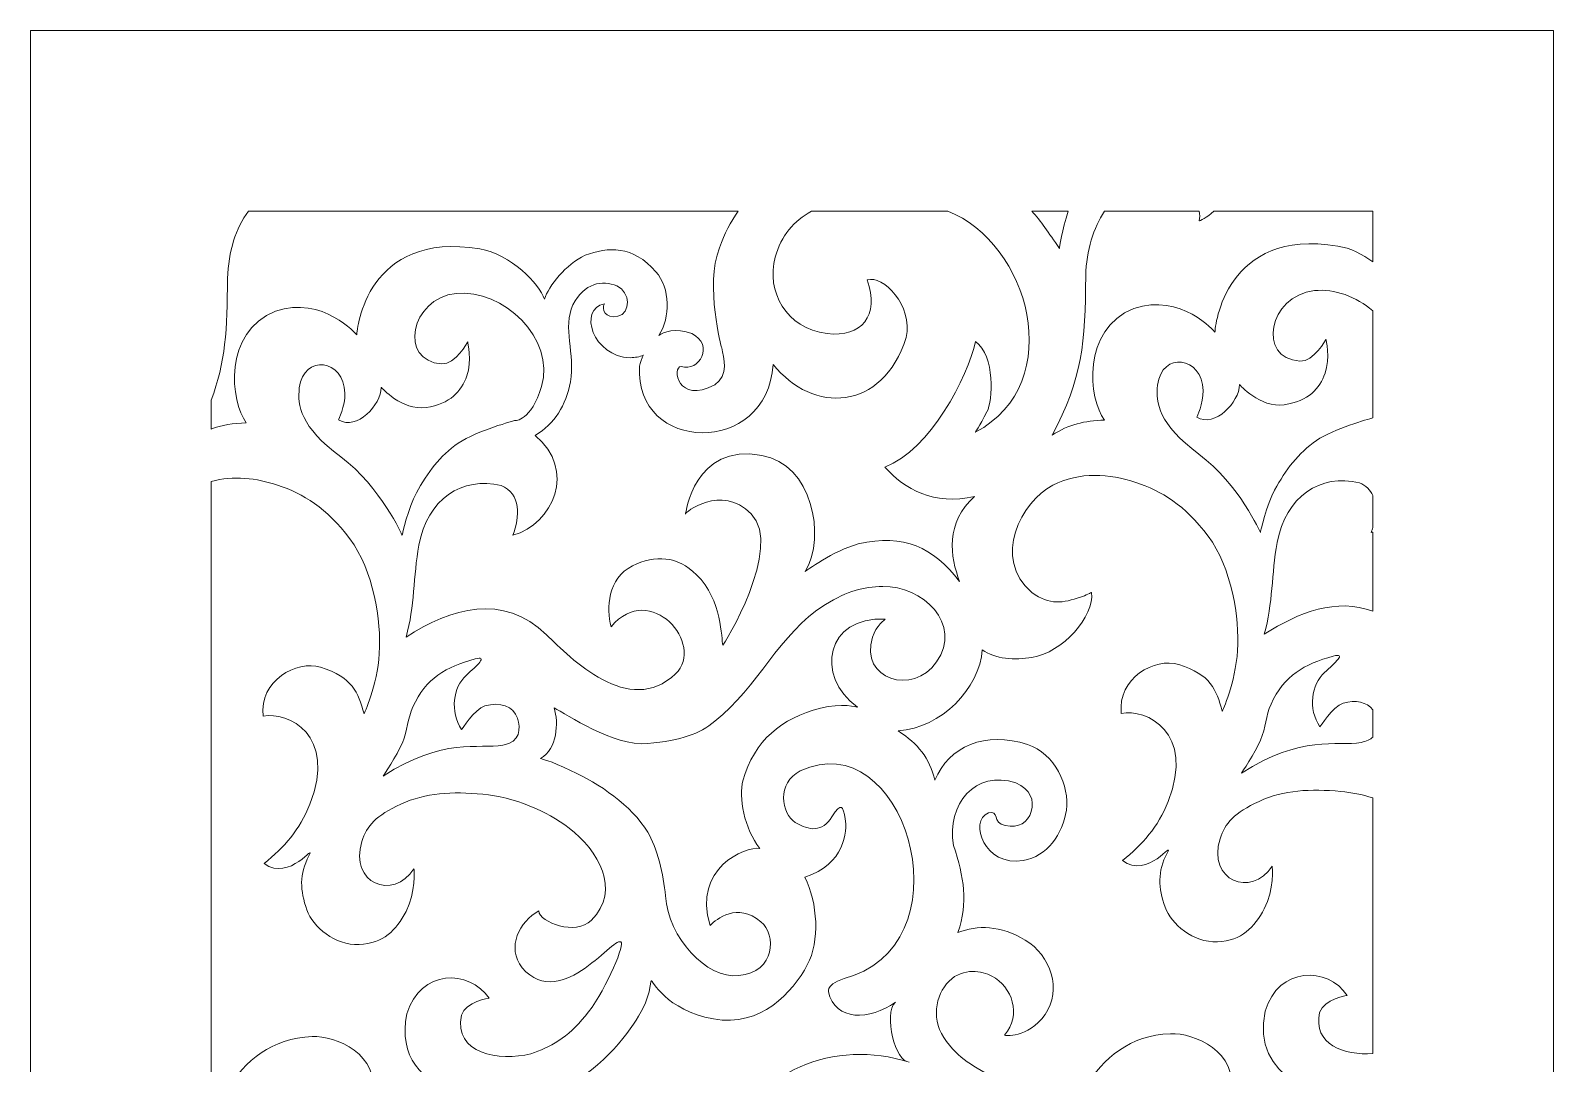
# Model space of a CAD drawing. Header units: centimetres. Extents: x -9.7 to 7.1, y -13.1 to 14.2.
# Drawn here: x -9.65 to -2.66, y 9.43 to 14.17 of the extents above; entities that cross this region are included whole.
import ezdxf

# ---------------------------------------------------------------- set-up
doc = ezdxf.new("R2010")
doc.units = ezdxf.units.CM
doc.header["$MEASUREMENT"] = 0
doc.layers.add('layer 1', color=7, linetype='Continuous')

msp = doc.modelspace()

# ---------------------------------------------------------------- linework, layer by layer
at = {"layer": 'layer 1', "color": 242, "lineweight": 9}
for points, knots in [([(-9.65271, 14.17218), (-9.65271, 14.17218), (-2.65879, 14.17218), (-2.65879, 14.17218), (-2.65879, 14.17218), (-2.65879, 14.17218), (-2.65879, -13.09227), (-2.65879, -13.09227), (-2.65879, -13.09227), (-2.65879, -13.09227), (-9.65271, -13.09227), (-9.65271, -13.09227), (-9.65271, -13.09227), (-9.65271, -13.09227), (-9.65271, 14.17218), (-9.65271, 14.17218)], [0, 0, 0, 0, 0.2, 0.2, 0.2, 0.2, 0.4, 0.4, 0.4, 0.4, 0.6, 0.6, 0.6, 0.6, 1, 1, 1, 1]), ([(-6.66407, 12.6297), (-6.58164, 12.602), (-6.51027, 12.72849), (-6.61632, 12.78109), (-6.61632, 12.78109), (-6.68628, 12.80768), (-6.7506, 12.78872), (-6.76693, 12.77153), (-6.76693, 12.77153), (-6.71353, 12.85556), (-6.71362, 12.98757), (-6.78101, 13.06444), (-6.78101, 13.06444), (-6.88746, 13.18586), (-6.9995, 13.17858), (-7.10615, 13.14034), (-7.10615, 13.14034), (-7.19337, 13.09887), (-7.27262, 12.99833), (-7.29268, 12.93851), (-7.29268, 12.93851), (-7.31609, 13.00777), (-7.44718, 13.14611), (-7.58969, 13.16954), (-7.58969, 13.16954), (-8.10785, 13.25473), (-8.1552, 12.79895), (-8.15438, 12.77428), (-8.15438, 12.77428), (-8.15457, 12.7745), (-8.30944, 12.95646), (-8.52742, 12.88322), (-8.52742, 12.88322), (-8.76921, 12.78697), (-8.73492, 12.46692), (-8.66159, 12.37079), (-8.66159, 12.37079), (-8.72344, 12.3682), (-8.77343, 12.36078), (-8.82292, 12.34177), (-8.82292, 12.34177), (-8.82292, 12.34177), (-8.82292, 12.47404), (-8.82292, 12.47404), (-8.82292, 12.47404), (-8.75748, 12.64758), (-8.74845, 12.79927), (-8.74821, 13.03295), (-8.74821, 13.03295), (-8.74305, 13.15815), (-8.70981, 13.26473), (-8.65206, 13.34239), (-8.65206, 13.34239), (-7.95223, 13.34239), (-7.20169, 13.34239), (-6.4036, 13.34239), (-6.4036, 13.34239), (-6.43709, 13.29415), (-6.4655, 13.23834), (-6.48924, 13.17444), (-6.48924, 13.17444), (-6.55612, 12.99867), (-6.47862, 12.71481), (-6.47862, 12.71481), (-6.47862, 12.71481), (-6.46881, 12.67091), (-6.44488, 12.58687), (-6.51082, 12.54573), (-6.51082, 12.54573), (-6.67933, 12.45121), (-6.71028, 12.62857), (-6.66407, 12.6297)], [0, 0, 0, 0, 0.0526316, 0.0526316, 0.0526316, 0.0526316, 0.1052632, 0.1052632, 0.1052632, 0.1052632, 0.1578947, 0.1578947, 0.1578947, 0.1578947, 0.2105263, 0.2105263, 0.2105263, 0.2105263, 0.2631579, 0.2631579, 0.2631579, 0.2631579, 0.3157895, 0.3157895, 0.3157895, 0.3157895, 0.3684211, 0.3684211, 0.3684211, 0.3684211, 0.4210526, 0.4210526, 0.4210526, 0.4210526, 0.4736842, 0.4736842, 0.4736842, 0.4736842, 0.5263158, 0.5263158, 0.5263158, 0.5263158, 0.5789474, 0.5789474, 0.5789474, 0.5789474, 0.6315789, 0.6315789, 0.6315789, 0.6315789, 0.6842105, 0.6842105, 0.6842105, 0.6842105, 0.7368421, 0.7368421, 0.7368421, 0.7368421, 0.7894737, 0.7894737, 0.7894737, 0.7894737, 0.8421053, 0.8421053, 0.8421053, 0.8421053, 0.8947368, 0.8947368, 0.8947368, 0.8947368, 1, 1, 1, 1]), ([(-6.83853, 12.68182), (-6.84698, 12.66491), (-6.85275, 12.6475), (-6.85535, 12.63066), (-6.85535, 12.63066), (-6.88232, 12.23073), (-6.26806, 12.21236), (-6.24232, 12.63899), (-6.24232, 12.63899), (-6.06062, 12.40996), (-5.74092, 12.42186), (-5.63091, 12.76174), (-5.63091, 12.76174), (-5.59953, 12.90943), (-5.73779, 13.05033), (-5.81022, 13.02659), (-5.81022, 13.02659), (-5.75206, 12.86315), (-5.83613, 12.76063), (-5.99463, 12.78063), (-5.99463, 12.78063), (-6.18424, 12.80455), (-6.27496, 12.97465), (-6.23294, 13.13102), (-6.23294, 13.13102), (-6.20637, 13.22993), (-6.146, 13.29843), (-6.06693, 13.34239), (-6.06693, 13.34239), (-6.06693, 13.34239), (-5.44069, 13.34239), (-5.44069, 13.34239), (-5.44069, 13.34239), (-5.06976, 13.20117), (-4.88481, 12.55582), (-5.31395, 12.32695), (-5.31395, 12.32695), (-5.31395, 12.32695), (-5.298, 12.35162), (-5.26044, 12.42139), (-5.26044, 12.42139), (-5.23429, 12.46997), (-5.22186, 12.67827), (-5.31312, 12.74428), (-5.31312, 12.74428), (-5.34708, 12.58071), (-5.52274, 12.24783), (-5.72873, 12.16701), (-5.72873, 12.16701), (-5.63978, 12.06485), (-5.50479, 11.99115), (-5.31753, 12.03212), (-5.31753, 12.03212), (-5.45287, 11.91339), (-5.42939, 11.75406), (-5.38605, 11.64232), (-5.38605, 11.64232), (-5.51027, 11.79983), (-5.63826, 11.86259), (-5.85153, 11.81441), (-5.85153, 11.81441), (-5.96524, 11.78337), (-6.09567, 11.68848), (-6.09567, 11.68848), (-6.09567, 11.68848), (-5.99647, 11.84935), (-6.06548, 12.18212), (-6.29358, 12.22081), (-6.29358, 12.22081), (-6.60863, 12.27947), (-6.64257, 11.95021), (-6.64517, 11.95187), (-6.64517, 11.95187), (-6.65164, 11.956), (-6.48146, 12.09284), (-6.34314, 11.95293), (-6.34314, 11.95293), (-6.19261, 11.80065), (-6.47236, 11.34289), (-6.47398, 11.34986), (-6.47398, 11.34986), (-6.48009, 11.37615), (-6.47568, 11.55849), (-6.59396, 11.67274), (-6.59396, 11.67274), (-6.68082, 11.76081), (-6.78419, 11.76388), (-6.88855, 11.71453), (-6.88855, 11.71453), (-7.00153, 11.65417), (-7.01017, 11.51989), (-6.98628, 11.43442), (-6.98628, 11.43442), (-6.80738, 11.64918), (-6.55085, 11.35167), (-6.69121, 11.21766), (-6.69121, 11.21766), (-6.90325, 11.01522), (-7.1729, 11.29076), (-7.28254, 11.39666), (-7.28254, 11.39666), (-7.48436, 11.5916), (-7.72084, 11.52092), (-7.9282, 11.38698), (-7.9282, 11.38698), (-7.88744, 11.52883), (-7.89559, 11.6641), (-7.86904, 11.80832), (-7.86904, 11.80832), (-7.8302, 12.01928), (-7.67086, 12.12685), (-7.49119, 12.08252), (-7.49119, 12.08252), (-7.40002, 12.04547), (-7.40642, 11.93781), (-7.43726, 11.85432), (-7.43726, 11.85432), (-7.25413, 11.90504), (-7.1424, 12.15487), (-7.33561, 12.31226), (-7.33561, 12.31226), (-7.24527, 12.36711), (-7.1939, 12.45023), (-7.17343, 12.55911), (-7.17343, 12.55911), (-7.14941, 12.68683), (-7.2109, 12.80956), (-7.16142, 12.91202), (-7.16142, 12.91202), (-7.11193, 13.01448), (-7.02454, 13.02623), (-6.96044, 12.99911), (-6.96044, 12.99911), (-6.89634, 12.972), (-6.89535, 12.87354), (-6.95502, 12.85975), (-6.95502, 12.85975), (-7.01469, 12.84595), (-7.03221, 12.89464), (-7.01658, 12.91703), (-7.01658, 12.91703), (-7.14049, 12.89469), (-7.06941, 12.67155), (-6.89867, 12.66972), (-6.89867, 12.66972), (-6.87625, 12.66948), (-6.8561, 12.67367), (-6.83818, 12.68138), (-6.83818, 12.68138), (-6.83818, 12.68138), (-6.83853, 12.68182), (-6.83853, 12.68182)], [0, 0, 0, 0, 0.025641, 0.025641, 0.025641, 0.025641, 0.0512821, 0.0512821, 0.0512821, 0.0512821, 0.0769231, 0.0769231, 0.0769231, 0.0769231, 0.1025641, 0.1025641, 0.1025641, 0.1025641, 0.1282051, 0.1282051, 0.1282051, 0.1282051, 0.1538462, 0.1538462, 0.1538462, 0.1538462, 0.1794872, 0.1794872, 0.1794872, 0.1794872, 0.2051282, 0.2051282, 0.2051282, 0.2051282, 0.2307692, 0.2307692, 0.2307692, 0.2307692, 0.2564103, 0.2564103, 0.2564103, 0.2564103, 0.2820513, 0.2820513, 0.2820513, 0.2820513, 0.3076923, 0.3076923, 0.3076923, 0.3076923, 0.3333333, 0.3333333, 0.3333333, 0.3333333, 0.3589744, 0.3589744, 0.3589744, 0.3589744, 0.3846154, 0.3846154, 0.3846154, 0.3846154, 0.4102564, 0.4102564, 0.4102564, 0.4102564, 0.4358974, 0.4358974, 0.4358974, 0.4358974, 0.4615385, 0.4615385, 0.4615385, 0.4615385, 0.4871795, 0.4871795, 0.4871795, 0.4871795, 0.5128205, 0.5128205, 0.5128205, 0.5128205, 0.5384615, 0.5384615, 0.5384615, 0.5384615, 0.5641026, 0.5641026, 0.5641026, 0.5641026, 0.5897436, 0.5897436, 0.5897436, 0.5897436, 0.6153846, 0.6153846, 0.6153846, 0.6153846, 0.6410256, 0.6410256, 0.6410256, 0.6410256, 0.6666667, 0.6666667, 0.6666667, 0.6666667, 0.6923077, 0.6923077, 0.6923077, 0.6923077, 0.7179487, 0.7179487, 0.7179487, 0.7179487, 0.7435897, 0.7435897, 0.7435897, 0.7435897, 0.7692308, 0.7692308, 0.7692308, 0.7692308, 0.7948718, 0.7948718, 0.7948718, 0.7948718, 0.8205128, 0.8205128, 0.8205128, 0.8205128, 0.8461538, 0.8461538, 0.8461538, 0.8461538, 0.8717949, 0.8717949, 0.8717949, 0.8717949, 0.8974359, 0.8974359, 0.8974359, 0.8974359, 0.9230769, 0.9230769, 0.9230769, 0.9230769, 0.9487179, 0.9487179, 0.9487179, 0.9487179, 1, 1, 1, 1]), ([(-4.88801, 13.34239), (-4.91513, 13.25833), (-4.92763, 13.1715), (-4.92763, 13.1715), (-4.92763, 13.1715), (-4.97946, 13.24468), (-5.01163, 13.29636), (-5.05392, 13.34239), (-5.05392, 13.34239), (-5.05392, 13.34239), (-4.88801, 13.34239), (-4.88801, 13.34239)], [0, 0, 0, 0, 0.25, 0.25, 0.25, 0.25, 0.5, 0.5, 0.5, 0.5, 1, 1, 1, 1]), ([(-3.48857, 13.11008), (-3.53593, 13.14472), (-3.5914, 13.17274), (-3.64872, 13.18216), (-3.64872, 13.18216), (-4.16688, 13.26736), (-4.21424, 12.81158), (-4.21342, 12.78691), (-4.21342, 12.78691), (-4.21361, 12.78712), (-4.36848, 12.96909), (-4.58645, 12.89584), (-4.58645, 12.89584), (-4.82824, 12.79959), (-4.79396, 12.47954), (-4.72062, 12.38342), (-4.72062, 12.38342), (-4.81519, 12.37945), (-4.88204, 12.36421), (-4.96177, 12.3135), (-4.96177, 12.3135), (-4.82303, 12.57302), (-4.80757, 12.73851), (-4.80724, 13.04558), (-4.80724, 13.04558), (-4.80236, 13.16411), (-4.77231, 13.26598), (-4.72011, 13.34239), (-4.72011, 13.34239), (-4.72011, 13.34239), (-4.28535, 13.34239), (-4.28535, 13.34239), (-4.28535, 13.34239), (-4.28313, 13.32766), (-4.28309, 13.31255), (-4.28554, 13.29743), (-4.28554, 13.29743), (-4.28554, 13.29743), (-4.25, 13.3131), (-4.21851, 13.34239), (-4.21851, 13.34239), (-4.21851, 13.34239), (-3.48857, 13.34239), (-3.48857, 13.34239), (-3.48857, 13.34239), (-3.48857, 13.34239), (-3.48857, 13.11008), (-3.48857, 13.11008)], [0, 0, 0, 0, 0.0769231, 0.0769231, 0.0769231, 0.0769231, 0.1538462, 0.1538462, 0.1538462, 0.1538462, 0.2307692, 0.2307692, 0.2307692, 0.2307692, 0.3076923, 0.3076923, 0.3076923, 0.3076923, 0.3846154, 0.3846154, 0.3846154, 0.3846154, 0.4615385, 0.4615385, 0.4615385, 0.4615385, 0.5384615, 0.5384615, 0.5384615, 0.5384615, 0.6153846, 0.6153846, 0.6153846, 0.6153846, 0.6923077, 0.6923077, 0.6923077, 0.6923077, 0.7692308, 0.7692308, 0.7692308, 0.7692308, 0.8461538, 0.8461538, 0.8461538, 0.8461538, 1, 1, 1, 1]), ([(-7.9461, 11.85416), (-7.9461, 11.85416), (-8.04167, 12.07457), (-8.22802, 12.21402), (-8.22802, 12.21402), (-8.41438, 12.35346), (-8.42767, 12.45075), (-8.41806, 12.53064), (-8.41806, 12.53064), (-8.39903, 12.68864), (-8.21197, 12.66333), (-8.20891, 12.5064), (-8.20891, 12.5064), (-8.20773, 12.44585), (-8.23787, 12.38411), (-8.23787, 12.38411), (-8.23787, 12.38411), (-8.15307, 12.33367), (-8.04341, 12.45337), (-8.04166, 12.53339), (-8.04166, 12.53339), (-8.04166, 12.53339), (-7.94849, 12.42543), (-7.83619, 12.44118), (-7.83619, 12.44118), (-7.7239, 12.45692), (-7.67376, 12.51582), (-7.64887, 12.5858), (-7.64887, 12.5858), (-7.62397, 12.65577), (-7.64506, 12.74181), (-7.64506, 12.74181), (-7.64506, 12.74181), (-7.64506, 12.74181), (-7.7002, 12.63756), (-7.76452, 12.64135), (-7.76452, 12.64135), (-7.96217, 12.65298), (-7.90971, 12.94202), (-7.69806, 12.96481), (-7.69806, 12.96481), (-7.48304, 12.98797), (-7.2409, 12.75576), (-7.30579, 12.53789), (-7.30579, 12.53789), (-7.35378, 12.37674), (-7.42746, 12.38114), (-7.42746, 12.38114), (-7.42746, 12.38114), (-7.42746, 12.38114), (-7.60265, 12.33519), (-7.68806, 12.27699), (-7.68806, 12.27699), (-7.77347, 12.21879), (-7.82886, 12.14241), (-7.88079, 12.04908), (-7.88079, 12.04908), (-7.91667, 11.9846), (-7.9461, 11.85416), (-7.9461, 11.85416)], [0, 0, 0, 0, 0.0625, 0.0625, 0.0625, 0.0625, 0.125, 0.125, 0.125, 0.125, 0.1875, 0.1875, 0.1875, 0.1875, 0.25, 0.25, 0.25, 0.25, 0.3125, 0.3125, 0.3125, 0.3125, 0.375, 0.375, 0.375, 0.375, 0.4375, 0.4375, 0.4375, 0.4375, 0.5, 0.5, 0.5, 0.5, 0.5625, 0.5625, 0.5625, 0.5625, 0.625, 0.625, 0.625, 0.625, 0.6875, 0.6875, 0.6875, 0.6875, 0.75, 0.75, 0.75, 0.75, 0.8125, 0.8125, 0.8125, 0.8125, 0.875, 0.875, 0.875, 0.875, 1, 1, 1, 1]), ([(-4.00513, 11.86678), (-4.00513, 11.86678), (-4.1007, 12.08719), (-4.28706, 12.22664), (-4.28706, 12.22664), (-4.47342, 12.36609), (-4.48671, 12.46338), (-4.47709, 12.54326), (-4.47709, 12.54326), (-4.45806, 12.70126), (-4.271, 12.67595), (-4.26794, 12.51902), (-4.26794, 12.51902), (-4.26676, 12.45847), (-4.29691, 12.39674), (-4.29691, 12.39674), (-4.29691, 12.39674), (-4.21211, 12.34629), (-4.10244, 12.46599), (-4.1007, 12.54602), (-4.1007, 12.54602), (-4.1007, 12.54602), (-4.00752, 12.43806), (-3.89523, 12.4538), (-3.89523, 12.4538), (-3.78293, 12.46955), (-3.7328, 12.52845), (-3.7079, 12.59842), (-3.7079, 12.59842), (-3.68301, 12.6684), (-3.70409, 12.75443), (-3.70409, 12.75443), (-3.70409, 12.75443), (-3.70409, 12.75443), (-3.75923, 12.65019), (-3.82355, 12.65397), (-3.82355, 12.65397), (-4.0212, 12.66561), (-3.96874, 12.95464), (-3.75709, 12.97744), (-3.75709, 12.97744), (-3.66354, 12.98751), (-3.56487, 12.94923), (-3.48857, 12.88484), (-3.48857, 12.88484), (-3.48857, 12.88484), (-3.48857, 12.3932), (-3.48857, 12.3932), (-3.48857, 12.3932), (-3.5085, 12.38784), (-3.66713, 12.3441), (-3.7471, 12.28962), (-3.7471, 12.28962), (-3.83251, 12.23142), (-3.8879, 12.15503), (-3.93983, 12.0617), (-3.93983, 12.0617), (-3.97571, 11.99722), (-4.00513, 11.86678), (-4.00513, 11.86678)], [0, 0, 0, 0, 0.0625, 0.0625, 0.0625, 0.0625, 0.125, 0.125, 0.125, 0.125, 0.1875, 0.1875, 0.1875, 0.1875, 0.25, 0.25, 0.25, 0.25, 0.3125, 0.3125, 0.3125, 0.3125, 0.375, 0.375, 0.375, 0.375, 0.4375, 0.4375, 0.4375, 0.4375, 0.5, 0.5, 0.5, 0.5, 0.5625, 0.5625, 0.5625, 0.5625, 0.625, 0.625, 0.625, 0.625, 0.6875, 0.6875, 0.6875, 0.6875, 0.75, 0.75, 0.75, 0.75, 0.8125, 0.8125, 0.8125, 0.8125, 0.875, 0.875, 0.875, 0.875, 1, 1, 1, 1]), ([(-6.6339, 8.50258), (-6.55148, 8.47488), (-6.4801, 8.60137), (-6.58615, 8.65397), (-6.58615, 8.65397), (-6.65611, 8.68056), (-6.72044, 8.6616), (-6.73677, 8.64441), (-6.73677, 8.64441), (-6.68337, 8.72844), (-6.68346, 8.86045), (-6.75085, 8.93732), (-6.75085, 8.93732), (-6.85729, 9.05874), (-6.96934, 9.05146), (-7.07599, 9.01323), (-7.07599, 9.01323), (-7.16321, 8.97175), (-7.24245, 8.87121), (-7.26252, 8.81139), (-7.26252, 8.81139), (-7.28593, 8.88065), (-7.41702, 9.01899), (-7.55952, 9.04242), (-7.55952, 9.04242), (-8.07768, 9.12761), (-8.12504, 8.67183), (-8.12422, 8.64717), (-8.12422, 8.64717), (-8.12441, 8.64738), (-8.27928, 8.82934), (-8.49725, 8.7561), (-8.49725, 8.7561), (-8.73904, 8.65985), (-8.70476, 8.3398), (-8.63143, 8.24367), (-8.63143, 8.24367), (-8.70582, 8.24055), (-8.76307, 8.23045), (-8.82292, 8.20159), (-8.82292, 8.20159), (-8.82292, 8.20159), (-8.82292, 8.27418), (-8.82292, 8.27418), (-8.82292, 8.27418), (-8.72995, 8.48047), (-8.71832, 8.64018), (-8.71804, 8.90584), (-8.71804, 8.90584), (-8.70826, 9.14345), (-8.59734, 9.31411), (-8.40959, 9.34695), (-8.40959, 9.34695), (-8.28356, 9.36899), (-8.17921, 9.26349), (-8.19634, 9.15769), (-8.19634, 9.15769), (-8.19634, 9.15769), (-8.10015, 9.20011), (-8.084, 9.27583), (-8.084, 9.27583), (-8.04206, 9.47244), (-8.25249, 9.55668), (-8.35854, 9.55278), (-8.35854, 9.55278), (-8.54726, 9.54584), (-8.66471, 9.44014), (-8.75148, 9.3088), (-8.75148, 9.3088), (-8.78569, 9.25703), (-8.80908, 9.17466), (-8.82292, 9.11317), (-8.82292, 9.11317), (-8.82292, 10.23456), (-8.82292, 11.21724), (-8.82292, 12.10127), (-8.82292, 12.10127), (-8.72088, 12.12957), (-8.614, 12.11623), (-8.51858, 12.08444), (-8.51858, 12.08444), (-8.39894, 12.04457), (-8.294, 11.98139), (-8.1859, 11.83771), (-8.1859, 11.83771), (-8.07781, 11.69403), (-8.04113, 11.46256), (-8.05089, 11.3121), (-8.05089, 11.3121), (-8.06064, 11.16163), (-8.12096, 11.03384), (-8.12096, 11.03384), (-8.12096, 11.03384), (-8.14974, 11.13489), (-8.17219, 11.20119), (-8.3208, 11.248), (-8.3208, 11.248), (-8.42943, 11.28223), (-8.60354, 11.18633), (-8.58451, 11.02369), (-8.58451, 11.02369), (-8.47033, 11.04627), (-8.24405, 10.93816), (-8.36946, 10.61927), (-8.36946, 10.61927), (-8.41587, 10.50127), (-8.48762, 10.42156), (-8.57934, 10.3475), (-8.57934, 10.3475), (-8.46307, 10.25877), (-8.33947, 10.449), (-8.3746, 10.38198), (-8.3746, 10.38198), (-8.41869, 10.29786), (-8.41523, 10.22311), (-8.38312, 10.13365), (-8.38312, 10.13365), (-8.35527, 10.05603), (-8.25612, 9.96999), (-8.1432, 9.97505), (-8.1432, 9.97505), (-8.03028, 9.98011), (-7.97414, 10.04073), (-7.92794, 10.12665), (-7.92794, 10.12665), (-7.88174, 10.21257), (-7.89159, 10.32252), (-7.89159, 10.32252), (-7.89159, 10.32252), (-7.987, 10.17446), (-8.19037, 10.2557), (-8.13095, 10.44806), (-8.13095, 10.44806), (-8.10866, 10.52022), (-8.0659, 10.56735), (-7.95169, 10.61981), (-7.95169, 10.61981), (-7.83748, 10.67228), (-7.71697, 10.67775), (-7.57578, 10.66528), (-7.57578, 10.66528), (-7.43459, 10.65281), (-7.28091, 10.58853), (-7.17954, 10.50974), (-7.17954, 10.50974), (-7.04676, 10.40655), (-6.93678, 10.22771), (-7.07748, 10.08604), (-7.07748, 10.08604), (-7.14861, 10.01442), (-7.31424, 10.077), (-7.31897, 10.12914), (-7.31897, 10.12914), (-7.40542, 10.08106), (-7.46916, 9.96272), (-7.39498, 9.86814), (-7.39498, 9.86814), (-7.20772, 9.658), (-6.9636, 10.03543), (-6.9394, 9.98309), (-6.9394, 9.98309), (-6.9272, 9.96064), (-7.02387, 9.74303), (-7.10484, 9.64639), (-7.10484, 9.64639), (-7.18638, 9.54906), (-7.26598, 9.50097), (-7.35546, 9.47379), (-7.35546, 9.47379), (-7.49815, 9.4365), (-7.71187, 9.47414), (-7.67397, 9.6502), (-7.67397, 9.6502), (-7.65338, 9.71306), (-7.54698, 9.72849), (-7.54698, 9.72849), (-7.54698, 9.72849), (-7.63659, 9.8624), (-7.86361, 9.86226), (-7.92395, 9.65694), (-7.92395, 9.65694), (-8.00509, 9.26346), (-7.48015, 9.19859), (-7.24297, 9.29921), (-7.24297, 9.29921), (-7.04263, 9.38421), (-6.91465, 9.55678), (-6.85992, 9.64549), (-6.85992, 9.64549), (-6.8052, 9.73421), (-6.80677, 9.80298), (-6.80292, 9.80886), (-6.80292, 9.80886), (-6.79908, 9.81473), (-6.73535, 9.67288), (-6.51667, 9.63332), (-6.51667, 9.63332), (-6.298, 9.59376), (-6.15253, 9.75642), (-6.08556, 9.88115), (-6.08556, 9.88115), (-6.02669, 9.9908), (-6.03796, 10.16435), (-6.0967, 10.28463), (-6.0967, 10.28463), (-5.91392, 10.34104), (-5.90081, 10.4961), (-5.91142, 10.55269), (-5.91142, 10.55269), (-5.92204, 10.60928), (-5.92704, 10.63234), (-5.97223, 10.56128), (-5.97223, 10.56128), (-6.01741, 10.49021), (-6.07599, 10.4966), (-6.14079, 10.53596), (-6.14079, 10.53596), (-6.20559, 10.57531), (-6.22645, 10.71875), (-6.11758, 10.77183), (-6.11758, 10.77183), (-5.64789, 10.99556), (-5.34798, 10.02461), (-5.87331, 9.83305), (-5.87331, 9.83305), (-6.00474, 9.79774), (-5.98841, 9.75836), (-5.98841, 9.75836), (-5.98841, 9.75836), (-5.95823, 9.62174), (-5.79831, 9.62555), (-5.68123, 9.71035), (-5.68123, 9.71035), (-5.73819, 9.65482), (-5.6796, 9.43273), (-5.61736, 9.43515), (-5.61736, 9.43515), (-5.96023, 9.54274), (-6.32809, 9.39991), (-6.45907, 9.04732), (-6.45907, 9.04732), (-6.52596, 8.87155), (-6.44846, 8.58769), (-6.44846, 8.58769), (-6.44846, 8.58769), (-6.43865, 8.54379), (-6.41472, 8.45975), (-6.48066, 8.41861), (-6.48066, 8.41861), (-6.64916, 8.32409), (-6.68011, 8.50145), (-6.6339, 8.50258)], [0, 0, 0, 0, 0.015625, 0.015625, 0.015625, 0.015625, 0.03125, 0.03125, 0.03125, 0.03125, 0.046875, 0.046875, 0.046875, 0.046875, 0.0625, 0.0625, 0.0625, 0.0625, 0.078125, 0.078125, 0.078125, 0.078125, 0.09375, 0.09375, 0.09375, 0.09375, 0.109375, 0.109375, 0.109375, 0.109375, 0.125, 0.125, 0.125, 0.125, 0.140625, 0.140625, 0.140625, 0.140625, 0.15625, 0.15625, 0.15625, 0.15625, 0.171875, 0.171875, 0.171875, 0.171875, 0.1875, 0.1875, 0.1875, 0.1875, 0.203125, 0.203125, 0.203125, 0.203125, 0.21875, 0.21875, 0.21875, 0.21875, 0.234375, 0.234375, 0.234375, 0.234375, 0.25, 0.25, 0.25, 0.25, 0.265625, 0.265625, 0.265625, 0.265625, 0.28125, 0.28125, 0.28125, 0.28125, 0.296875, 0.296875, 0.296875, 0.296875, 0.3125, 0.3125, 0.3125, 0.3125, 0.328125, 0.328125, 0.328125, 0.328125, 0.34375, 0.34375, 0.34375, 0.34375, 0.359375, 0.359375, 0.359375, 0.359375, 0.375, 0.375, 0.375, 0.375, 0.390625, 0.390625, 0.390625, 0.390625, 0.40625, 0.40625, 0.40625, 0.40625, 0.421875, 0.421875, 0.421875, 0.421875, 0.4375, 0.4375, 0.4375, 0.4375, 0.453125, 0.453125, 0.453125, 0.453125, 0.46875, 0.46875, 0.46875, 0.46875, 0.484375, 0.484375, 0.484375, 0.484375, 0.5, 0.5, 0.5, 0.5, 0.515625, 0.515625, 0.515625, 0.515625, 0.53125, 0.53125, 0.53125, 0.53125, 0.546875, 0.546875, 0.546875, 0.546875, 0.5625, 0.5625, 0.5625, 0.5625, 0.578125, 0.578125, 0.578125, 0.578125, 0.59375, 0.59375, 0.59375, 0.59375, 0.609375, 0.609375, 0.609375, 0.609375, 0.625, 0.625, 0.625, 0.625, 0.640625, 0.640625, 0.640625, 0.640625, 0.65625, 0.65625, 0.65625, 0.65625, 0.671875, 0.671875, 0.671875, 0.671875, 0.6875, 0.6875, 0.6875, 0.6875, 0.703125, 0.703125, 0.703125, 0.703125, 0.71875, 0.71875, 0.71875, 0.71875, 0.734375, 0.734375, 0.734375, 0.734375, 0.75, 0.75, 0.75, 0.75, 0.765625, 0.765625, 0.765625, 0.765625, 0.78125, 0.78125, 0.78125, 0.78125, 0.796875, 0.796875, 0.796875, 0.796875, 0.8125, 0.8125, 0.8125, 0.8125, 0.828125, 0.828125, 0.828125, 0.828125, 0.84375, 0.84375, 0.84375, 0.84375, 0.859375, 0.859375, 0.859375, 0.859375, 0.875, 0.875, 0.875, 0.875, 0.890625, 0.890625, 0.890625, 0.890625, 0.90625, 0.90625, 0.90625, 0.90625, 0.921875, 0.921875, 0.921875, 0.921875, 0.9375, 0.9375, 0.9375, 0.9375, 0.953125, 0.953125, 0.953125, 0.953125, 0.96875, 0.96875, 0.96875, 0.96875, 1, 1, 1, 1]), ([(-3.48857, 9.00337), (-3.52864, 9.02832), (-3.57301, 9.04756), (-3.61856, 9.05504), (-3.61856, 9.05504), (-4.13672, 9.14024), (-4.18407, 8.68446), (-4.18325, 8.65979), (-4.18325, 8.65979), (-4.18344, 8.66), (-4.33831, 8.84197), (-4.55629, 8.76872), (-4.55629, 8.76872), (-4.79807, 8.67247), (-4.76379, 8.35242), (-4.69046, 8.2563), (-4.69046, 8.2563), (-4.78502, 8.25233), (-4.85188, 8.23709), (-4.9316, 8.18638), (-4.9316, 8.18638), (-4.79286, 8.4459), (-4.7774, 8.6114), (-4.77708, 8.91846), (-4.77708, 8.91846), (-4.76729, 9.15608), (-4.65637, 9.32674), (-4.46862, 9.35957), (-4.46862, 9.35957), (-4.34259, 9.38161), (-4.23824, 9.27611), (-4.25537, 9.17031), (-4.25537, 9.17031), (-4.25537, 9.17031), (-4.15918, 9.21273), (-4.14303, 9.28846), (-4.14303, 9.28846), (-4.10109, 9.48506), (-4.31152, 9.5693), (-4.41757, 9.5654), (-4.41757, 9.5654), (-4.6063, 9.55846), (-4.72374, 9.45277), (-4.81052, 9.32142), (-4.81052, 9.32142), (-4.87071, 9.23031), (-4.89747, 9.04439), (-4.89747, 9.04439), (-4.89747, 9.04439), (-4.99473, 9.18173), (-5.02278, 9.24334), (-5.17839, 9.33402), (-5.17839, 9.33402), (-5.31884, 9.41587), (-5.37117, 9.43364), (-5.44592, 9.5292), (-5.44592, 9.5292), (-5.52068, 9.62476), (-5.49848, 9.74236), (-5.43407, 9.80698), (-5.43407, 9.80698), (-5.36965, 9.8716), (-5.28083, 9.8526), (-5.23823, 9.8301), (-5.23823, 9.8301), (-5.14488, 9.78079), (-5.0998, 9.65302), (-5.18024, 9.55858), (-5.18024, 9.55858), (-5.18024, 9.55858), (-5.07412, 9.54044), (-4.99386, 9.65377), (-4.99386, 9.65377), (-4.9136, 9.76711), (-4.96886, 9.92594), (-5.08474, 9.99513), (-5.08474, 9.99513), (-5.19792, 10.06269), (-5.30424, 10.06575), (-5.39359, 10.03024), (-5.39359, 10.03024), (-5.34604, 10.16866), (-5.36556, 10.2835), (-5.41443, 10.43014), (-5.41443, 10.43014), (-5.44555, 10.61941), (-5.31466, 10.77938), (-5.12793, 10.71715), (-5.12793, 10.71715), (-5.0601, 10.68726), (-5.04211, 10.63754), (-5.05734, 10.58597), (-5.05734, 10.58597), (-5.07256, 10.5344), (-5.11395, 10.50957), (-5.17637, 10.52115), (-5.17637, 10.52115), (-5.23878, 10.53272), (-5.20166, 10.59346), (-5.25311, 10.58014), (-5.25311, 10.58014), (-5.34648, 10.53963), (-5.27218, 10.33098), (-5.09437, 10.36081), (-5.09437, 10.36081), (-4.9844, 10.37927), (-4.91208, 10.48311), (-4.89595, 10.59226), (-4.89595, 10.59226), (-4.87983, 10.70142), (-4.94868, 10.85371), (-5.07406, 10.89294), (-5.07406, 10.89294), (-5.26688, 10.95779), (-5.43784, 10.88472), (-5.49911, 10.72928), (-5.49911, 10.72928), (-5.52696, 10.83415), (-5.57551, 10.89596), (-5.66772, 10.95591), (-5.66772, 10.95591), (-5.47089, 10.96947), (-5.29346, 11.1512), (-5.28193, 11.32869), (-5.28193, 11.32869), (-5.22574, 11.28553), (-5.12923, 11.27996), (-5.05412, 11.29348), (-5.05412, 11.29348), (-4.91326, 11.314), (-4.76566, 11.48377), (-4.78042, 11.59107), (-4.78042, 11.59107), (-4.78135, 11.59234), (-4.80605, 11.57813), (-4.83119, 11.5698), (-4.83119, 11.5698), (-4.90896, 11.54401), (-4.97353, 11.53062), (-5.05412, 11.5915), (-5.05412, 11.5915), (-5.23907, 11.74781), (-5.10173, 12.00991), (-4.95845, 12.08394), (-4.95845, 12.08394), (-4.83491, 12.14777), (-4.69725, 12.13693), (-4.57761, 12.09706), (-4.57761, 12.09706), (-4.45797, 12.05719), (-4.35303, 11.99401), (-4.24493, 11.85034), (-4.24493, 11.85034), (-4.13684, 11.70666), (-4.10017, 11.47518), (-4.10992, 11.32472), (-4.10992, 11.32472), (-4.11968, 11.17426), (-4.17999, 11.04647), (-4.17999, 11.04647), (-4.17999, 11.04647), (-4.20878, 11.14751), (-4.23122, 11.21381), (-4.37983, 11.26063), (-4.37983, 11.26063), (-4.48846, 11.29485), (-4.66258, 11.19895), (-4.64354, 11.03631), (-4.64354, 11.03631), (-4.52937, 11.0589), (-4.30309, 10.95078), (-4.42849, 10.6319), (-4.42849, 10.6319), (-4.4749, 10.51389), (-4.54666, 10.43418), (-4.63837, 10.36013), (-4.63837, 10.36013), (-4.5221, 10.2714), (-4.39851, 10.46162), (-4.43364, 10.3946), (-4.43364, 10.3946), (-4.47773, 10.31048), (-4.47426, 10.23573), (-4.44216, 10.14627), (-4.44216, 10.14627), (-4.41431, 10.06865), (-4.31515, 9.98261), (-4.20224, 9.98767), (-4.20224, 9.98767), (-4.08932, 9.99273), (-4.03318, 10.05335), (-3.98698, 10.13927), (-3.98698, 10.13927), (-3.94077, 10.22519), (-3.95063, 10.33514), (-3.95063, 10.33514), (-3.95063, 10.33514), (-4.04603, 10.18708), (-4.2494, 10.26832), (-4.18998, 10.46068), (-4.18998, 10.46068), (-4.16769, 10.53284), (-4.12493, 10.57997), (-4.01072, 10.63244), (-4.01072, 10.63244), (-3.89651, 10.6849), (-3.776, 10.69037), (-3.63481, 10.67791), (-3.63481, 10.67791), (-3.58667, 10.67365), (-3.53706, 10.66337), (-3.48857, 10.64854), (-3.48857, 10.64854), (-3.48857, 10.64854), (-3.48857, 9.47443), (-3.48857, 9.47443), (-3.48857, 9.47443), (-3.6202, 9.4651), (-3.76472, 9.51548), (-3.733, 9.66283), (-3.733, 9.66283), (-3.71242, 9.72568), (-3.60601, 9.74111), (-3.60601, 9.74111), (-3.60601, 9.74111), (-3.69562, 9.87503), (-3.92264, 9.87489), (-3.98298, 9.66956), (-3.98298, 9.66956), (-4.04646, 9.36174), (-3.739, 9.25503), (-3.48857, 9.27134), (-3.48857, 9.27134), (-3.48857, 9.27134), (-3.48857, 9.00337), (-3.48857, 9.00337)], [0, 0, 0, 0, 0.0166667, 0.0166667, 0.0166667, 0.0166667, 0.0333333, 0.0333333, 0.0333333, 0.0333333, 0.05, 0.05, 0.05, 0.05, 0.0666667, 0.0666667, 0.0666667, 0.0666667, 0.0833333, 0.0833333, 0.0833333, 0.0833333, 0.1, 0.1, 0.1, 0.1, 0.1166667, 0.1166667, 0.1166667, 0.1166667, 0.1333333, 0.1333333, 0.1333333, 0.1333333, 0.15, 0.15, 0.15, 0.15, 0.1666667, 0.1666667, 0.1666667, 0.1666667, 0.1833333, 0.1833333, 0.1833333, 0.1833333, 0.2, 0.2, 0.2, 0.2, 0.2166667, 0.2166667, 0.2166667, 0.2166667, 0.2333333, 0.2333333, 0.2333333, 0.2333333, 0.25, 0.25, 0.25, 0.25, 0.2666667, 0.2666667, 0.2666667, 0.2666667, 0.2833333, 0.2833333, 0.2833333, 0.2833333, 0.3, 0.3, 0.3, 0.3, 0.3166667, 0.3166667, 0.3166667, 0.3166667, 0.3333333, 0.3333333, 0.3333333, 0.3333333, 0.35, 0.35, 0.35, 0.35, 0.3666667, 0.3666667, 0.3666667, 0.3666667, 0.3833333, 0.3833333, 0.3833333, 0.3833333, 0.4, 0.4, 0.4, 0.4, 0.4166667, 0.4166667, 0.4166667, 0.4166667, 0.4333333, 0.4333333, 0.4333333, 0.4333333, 0.45, 0.45, 0.45, 0.45, 0.4666667, 0.4666667, 0.4666667, 0.4666667, 0.4833333, 0.4833333, 0.4833333, 0.4833333, 0.5, 0.5, 0.5, 0.5, 0.5166667, 0.5166667, 0.5166667, 0.5166667, 0.5333333, 0.5333333, 0.5333333, 0.5333333, 0.55, 0.55, 0.55, 0.55, 0.5666667, 0.5666667, 0.5666667, 0.5666667, 0.5833333, 0.5833333, 0.5833333, 0.5833333, 0.6, 0.6, 0.6, 0.6, 0.6166667, 0.6166667, 0.6166667, 0.6166667, 0.6333333, 0.6333333, 0.6333333, 0.6333333, 0.65, 0.65, 0.65, 0.65, 0.6666667, 0.6666667, 0.6666667, 0.6666667, 0.6833333, 0.6833333, 0.6833333, 0.6833333, 0.7, 0.7, 0.7, 0.7, 0.7166667, 0.7166667, 0.7166667, 0.7166667, 0.7333333, 0.7333333, 0.7333333, 0.7333333, 0.75, 0.75, 0.75, 0.75, 0.7666667, 0.7666667, 0.7666667, 0.7666667, 0.7833333, 0.7833333, 0.7833333, 0.7833333, 0.8, 0.8, 0.8, 0.8, 0.8166667, 0.8166667, 0.8166667, 0.8166667, 0.8333333, 0.8333333, 0.8333333, 0.8333333, 0.85, 0.85, 0.85, 0.85, 0.8666667, 0.8666667, 0.8666667, 0.8666667, 0.8833333, 0.8833333, 0.8833333, 0.8833333, 0.9, 0.9, 0.9, 0.9, 0.9166667, 0.9166667, 0.9166667, 0.9166667, 0.9333333, 0.9333333, 0.9333333, 0.9333333, 0.95, 0.95, 0.95, 0.95, 0.9666667, 0.9666667, 0.9666667, 0.9666667, 1, 1, 1, 1]), ([(-3.48857, 11.50526), (-3.65279, 11.56756), (-3.82854, 11.5021), (-3.98724, 11.3996), (-3.98724, 11.3996), (-3.94648, 11.54146), (-3.95463, 11.67672), (-3.92807, 11.82095), (-3.92807, 11.82095), (-3.88923, 12.0319), (-3.7299, 12.13947), (-3.55023, 12.09515), (-3.55023, 12.09515), (-3.51956, 12.08268), (-3.49995, 12.06223), (-3.48857, 12.0374), (-3.48857, 12.0374), (-3.48857, 12.0374), (-3.48857, 11.89015), (-3.48857, 11.89015), (-3.48857, 11.89015), (-3.49091, 11.88226), (-3.4935, 11.87451), (-3.49629, 11.86695), (-3.49629, 11.86695), (-3.4937, 11.86767), (-3.49113, 11.86844), (-3.48857, 11.86923), (-3.48857, 11.86923), (-3.48857, 11.86923), (-3.48857, 11.50526), (-3.48857, 11.50526)], [0, 0, 0, 0, 0.1111111, 0.1111111, 0.1111111, 0.1111111, 0.2222222, 0.2222222, 0.2222222, 0.2222222, 0.3333333, 0.3333333, 0.3333333, 0.3333333, 0.4444444, 0.4444444, 0.4444444, 0.4444444, 0.5555556, 0.5555556, 0.5555556, 0.5555556, 0.6666667, 0.6666667, 0.6666667, 0.6666667, 0.7777778, 0.7777778, 0.7777778, 0.7777778, 1, 1, 1, 1]), ([(-7.2475, 11.06138), (-7.19199, 11.03393), (-6.97616, 10.88324), (-6.81893, 10.8977), (-6.81893, 10.8977), (-6.6592, 10.91238), (-6.58374, 10.94177), (-6.50962, 11), (-6.50962, 11), (-6.30891, 11.15768), (-6.21943, 11.40062), (-6.0019, 11.53619), (-6.0019, 11.53619), (-5.89871, 11.60049), (-5.83008, 11.61678), (-5.73903, 11.61896), (-5.73903, 11.61896), (-5.55864, 11.62326), (-5.37004, 11.44694), (-5.49158, 11.27238), (-5.49158, 11.27238), (-5.59955, 11.11731), (-5.84657, 11.19056), (-5.78625, 11.38634), (-5.78625, 11.38634), (-5.77021, 11.43839), (-5.72786, 11.46843), (-5.72786, 11.46843), (-5.72786, 11.46843), (-5.9984, 11.48527), (-6.05348, 11.20942), (-5.85554, 11.06472), (-5.85554, 11.06472), (-5.85554, 11.06472), (-5.92591, 11.08537), (-6.02534, 11.05988), (-6.02534, 11.05988), (-6.20436, 11.01398), (-6.32846, 10.91383), (-6.38127, 10.7266), (-6.38127, 10.7266), (-6.40146, 10.65499), (-6.37562, 10.50505), (-6.30365, 10.41664), (-6.30365, 10.41664), (-6.37127, 10.42661), (-6.61159, 10.32527), (-6.53189, 10.06272), (-6.53189, 10.06272), (-6.50195, 10.09218), (-6.40758, 10.17095), (-6.29819, 10.07961), (-6.29819, 10.07961), (-6.22733, 10.02045), (-6.23007, 9.84982), (-6.40028, 9.8322), (-6.40028, 9.8322), (-6.55014, 9.81668), (-6.72223, 10.00494), (-6.73716, 10.1988), (-6.73716, 10.1988), (-6.74446, 10.29369), (-6.77688, 10.42344), (-6.81839, 10.49119), (-6.81839, 10.49119), (-6.89314, 10.61319), (-7.04039, 10.71486), (-7.17227, 10.77414), (-7.17227, 10.77414), (-7.26631, 10.82014), (-7.31052, 10.82892), (-7.31052, 10.82892), (-7.31052, 10.82892), (-7.23196, 10.87384), (-7.22763, 10.99271), (-7.2475, 11.06138)], [0, 0, 0, 0, 0.05, 0.05, 0.05, 0.05, 0.1, 0.1, 0.1, 0.1, 0.15, 0.15, 0.15, 0.15, 0.2, 0.2, 0.2, 0.2, 0.25, 0.25, 0.25, 0.25, 0.3, 0.3, 0.3, 0.3, 0.35, 0.35, 0.35, 0.35, 0.4, 0.4, 0.4, 0.4, 0.45, 0.45, 0.45, 0.45, 0.5, 0.5, 0.5, 0.5, 0.55, 0.55, 0.55, 0.55, 0.6, 0.6, 0.6, 0.6, 0.65, 0.65, 0.65, 0.65, 0.7, 0.7, 0.7, 0.7, 0.75, 0.75, 0.75, 0.75, 0.8, 0.8, 0.8, 0.8, 0.85, 0.85, 0.85, 0.85, 0.9, 0.9, 0.9, 0.9, 1, 1, 1, 1]), ([(-8.03337, 10.74872), (-8.03337, 10.74872), (-7.96959, 10.84246), (-7.94507, 10.90069), (-7.94507, 10.90069), (-7.92056, 10.95892), (-7.92129, 11.01238), (-7.89689, 11.06613), (-7.89689, 11.06613), (-7.83703, 11.19797), (-7.74412, 11.2503), (-7.61111, 11.28635), (-7.61111, 11.28635), (-7.54907, 11.30317), (-7.60111, 11.25702), (-7.65171, 11.21091), (-7.65171, 11.21091), (-7.71164, 11.15629), (-7.72779, 11.04457), (-7.67309, 10.96237), (-7.67309, 10.96237), (-7.67198, 10.96069), (-7.61547, 11.05516), (-7.56563, 11.0704), (-7.56563, 11.0704), (-7.4983, 11.09097), (-7.43338, 11.06942), (-7.41655, 11.01444), (-7.41655, 11.01444), (-7.40192, 10.96661), (-7.40062, 10.90501), (-7.48363, 10.89054), (-7.48363, 10.89054), (-7.59511, 10.87111), (-7.7567, 10.92758), (-8.03337, 10.74872)], [0, 0, 0, 0, 0.1, 0.1, 0.1, 0.1, 0.2, 0.2, 0.2, 0.2, 0.3, 0.3, 0.3, 0.3, 0.4, 0.4, 0.4, 0.4, 0.5, 0.5, 0.5, 0.5, 0.6, 0.6, 0.6, 0.6, 0.7, 0.7, 0.7, 0.7, 0.8, 0.8, 0.8, 0.8, 1, 1, 1, 1]), ([(-4.0924, 10.76134), (-4.0924, 10.76134), (-4.02863, 10.85509), (-4.00411, 10.91331), (-4.00411, 10.91331), (-3.97959, 10.97154), (-3.98033, 11.02501), (-3.95593, 11.07875), (-3.95593, 11.07875), (-3.89606, 11.2106), (-3.80315, 11.26293), (-3.67015, 11.29897), (-3.67015, 11.29897), (-3.6081, 11.31579), (-3.66015, 11.26964), (-3.71074, 11.22353), (-3.71074, 11.22353), (-3.77067, 11.16892), (-3.78682, 11.05719), (-3.73213, 10.97499), (-3.73213, 10.97499), (-3.73101, 10.97332), (-3.67451, 11.06779), (-3.62466, 11.08302), (-3.62466, 11.08302), (-3.5691, 11.1), (-3.51518, 11.08828), (-3.48857, 11.05277), (-3.48857, 11.05277), (-3.48857, 11.05277), (-3.48857, 10.9275), (-3.48857, 10.9275), (-3.48857, 10.9275), (-3.50022, 10.91621), (-3.51759, 10.90754), (-3.54266, 10.90317), (-3.54266, 10.90317), (-3.65415, 10.88374), (-3.81573, 10.9402), (-4.0924, 10.76134)], [0, 0, 0, 0, 0.0909091, 0.0909091, 0.0909091, 0.0909091, 0.1818182, 0.1818182, 0.1818182, 0.1818182, 0.2727273, 0.2727273, 0.2727273, 0.2727273, 0.3636364, 0.3636364, 0.3636364, 0.3636364, 0.4545455, 0.4545455, 0.4545455, 0.4545455, 0.5454545, 0.5454545, 0.5454545, 0.5454545, 0.6363636, 0.6363636, 0.6363636, 0.6363636, 0.7272727, 0.7272727, 0.7272727, 0.7272727, 0.8181818, 0.8181818, 0.8181818, 0.8181818, 1, 1, 1, 1])]:
    msp.add_open_spline(points, degree=3, knots=knots, dxfattribs=at)

doc.saveas('drawing.dxf')
